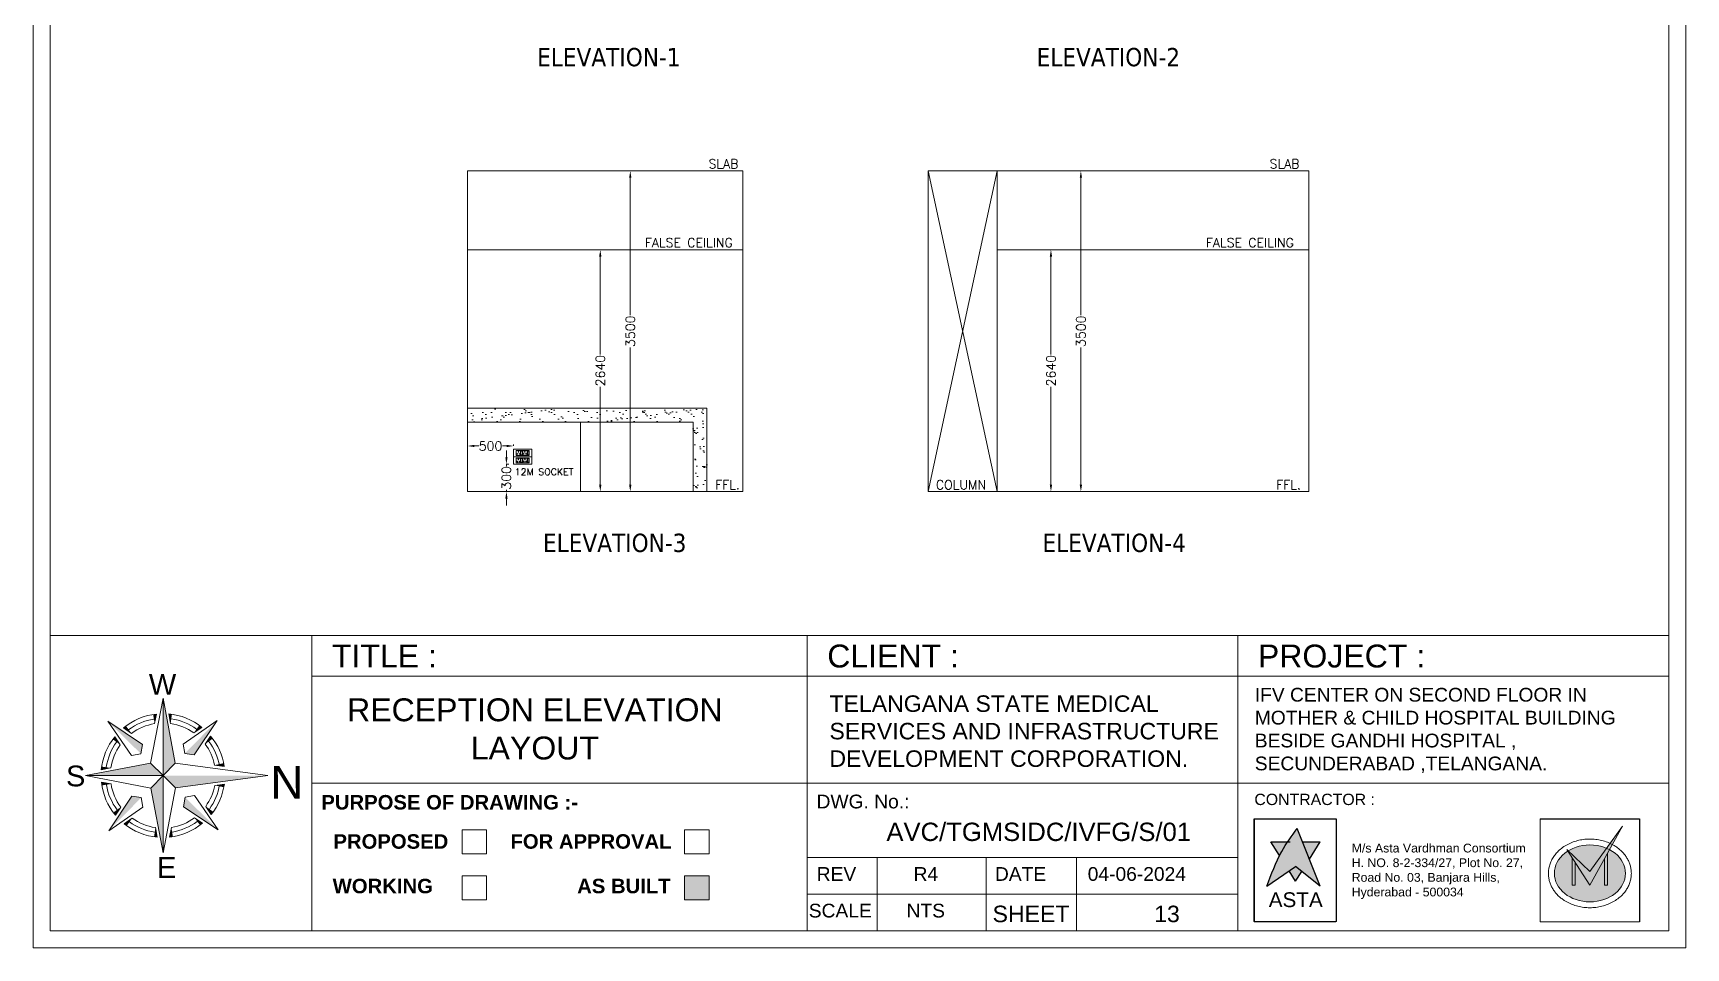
# Model space of a CAD drawing. Extents: x 3552052 to 4102982, y -707811 to -630695.
# Drawn here: x 3606846 to 3624870, y -702442 to -692458 of the extents above; entities that cross this region are included whole.
import ezdxf
from ezdxf.enums import TextEntityAlignment as Align

# ---------------------------------------------------------------- set-up
doc = ezdxf.new("R2010")
doc.units = 0
doc.header["$LTSCALE"] = 6
doc.header["$MEASUREMENT"] = 0
doc.layers.get('0').update_dxf_attribs({"linetype": 'CONTINUOUS', "lineweight": 0})
doc.layers.get('Defpoints').update_dxf_attribs({"linetype": 'CONTINUOUS', "lineweight": 0})
for name, color, linetype, lineweight in [('0.0', 8, 'CONTINUOUS', 0), ('COL', 5, 'CONTINUOUS', 0), ('ELE-4M UPS P.SB', 3, 'CONTINUOUS', 0), ('ELE-SOCKET NMBERING', 7, 'CONTINUOUS', 9), ('ELE. 2N0S OF 6-16 UPS SOCKETS', 191, 'CONTINUOUS', 0), ('EQP', 6, 'CONTINUOUS', 0), ('formate text', 8, 'CONTINUOUS', 0), ('hatch', 252, 'CONTINUOUS', 0), ('MEP_HVAC_RA_DUCT', 1, 'CONTINUOUS', 0), ('MEP_HVAC_TEXT', 7, 'CONTINUOUS', 0), ('TITLE', 7, 'CONTINUOUS', 0)]:
    doc.layers.add(name, color=color, linetype=linetype, lineweight=lineweight)
doc.styles.add('Annotation', font='tahoma.ttf')
doc.styles.add('ARIAL', font='arial.ttf')
doc.styles.add('FORMATE', font='arialbd.ttf')
doc.styles.add('ROMANS', font='romans.shx')
doc.styles.add('style3', font='arialbd.ttf')
doc.dimstyles.new('AEPL1', dxfattribs={"dimtxt": 100, "dimasz": 75, "dimexe": 1.25, "dimexo": 50, "dimtad": 0, "dimdec": 0, "dimtxsty": 'ROMANS', "dimcen": 2.5, "dimclrd": 7, "dimclre": 7, "dimadec": 0, "dimazin": 0, "dimtfac": 1, "dimtdec": 0, "dimtmove": 0, "dimatfit": 3, "dimfxl": 1, "dimlwd": 0, "dimlwe": 0, "dimarcsym": 0})

# ---------------------------------------------------------------- blocks, each defined once
blk = doc.blocks.new('*D90')
at = {"layer": 'Defpoints', "color": 0, "linetype": 'ByBlock', "transparency": 16777216}
for p in [(3613032, -694822), (3613032, -694822), (3613032, -697462)]:
    blk.add_point(p, dxfattribs=at)
at = {"layer": 'ELE-4M UPS P.SB', "color": 7, "linetype": 'ByBlock', "lineweight": 0, "transparency": 16777216}
for p, q in [((3612982, -694822), (3613031, -694822)), ((3613032, -694897), (3613032, -695965)), ((3613032, -697387), (3613032, -696319)), ((3612982, -697462), (3613031, -697462))]:
    blk.add_line(p, q, dxfattribs=at)
at = {"layer": 'ELE-4M UPS P.SB', "color": 7, "linetype": 'ByBlock', "transparency": 16777216}
for points in [[(3613044, -694897), (3613019, -694897), (3613032, -694822)], [(3613019, -697387), (3613044, -697387), (3613032, -697462)]]:
    blk.add_solid(points, dxfattribs=at)
at = {"layer": 'ELE-4M UPS P.SB', "color": 0, "linetype": 'ByBlock', "transparency": 16777216, "insert": (3613032, -696142), "char_height": 100, "attachment_point": 5, "rotation": 90, "style": 'ROMANS'}
blk.add_mtext('2640', dxfattribs=at)
blk = doc.blocks.new('*D91')
at = {"layer": 'Defpoints', "color": 0, "linetype": 'ByBlock', "transparency": 16777216}
for p in [(3613290, -693962), (3613359, -693962), (3613290, -697462)]:
    blk.add_point(p, dxfattribs=at)
at = {"layer": 'ELE-4M UPS P.SB', "color": 7, "linetype": 'ByBlock', "lineweight": 0, "transparency": 16777216}
for p, q in [((3613340, -693962), (3613360, -693962)), ((3613359, -694037), (3613359, -695535)), ((3613359, -697387), (3613359, -695889)), ((3613340, -697462), (3613360, -697462))]:
    blk.add_line(p, q, dxfattribs=at)
at = {"layer": 'ELE-4M UPS P.SB', "color": 7, "linetype": 'ByBlock', "transparency": 16777216}
for points in [[(3613371, -694037), (3613346, -694037), (3613359, -693962)], [(3613346, -697387), (3613371, -697387), (3613359, -697462)]]:
    blk.add_solid(points, dxfattribs=at)
at = {"layer": 'ELE-4M UPS P.SB', "color": 0, "linetype": 'ByBlock', "transparency": 16777216, "insert": (3613359, -695712), "char_height": 100, "attachment_point": 5, "rotation": 90, "style": 'ROMANS'}
blk.add_mtext('3500', dxfattribs=at)
blk = doc.blocks.new('6MODULE-UPS')
at = {"layer": 'ELE. 2N0S OF 6-16 UPS SOCKETS', "color": 223, "lineweight": 0}
for p, q in [((-6, 92), (-6, 20)), ((-6, 92), (-6, 20)), ((19, 92), (-6, 92)), ((-6, 92), (19, 92)), ((-6, 20), (19, 20)), ((-4, 84), (-4, 28)), ((17, 84), (-4, 84)), ((-4, 30), (17, 30)), ((-4, 28), (17, 28)), ((17, 28), (17, 84)), ((19, 20), (19, 92)), ((24, 92), (87, 92)), ((24, 20), (24, 92)), ((87, 20), (24, 20)), ((87, 92), (87, 20)), ((91, 92), (91, 20)), ((91, 92), (91, 20)), ((116, 92), (91, 92)), ((91, 92), (116, 92)), ((91, 20), (116, 20)), ((93, 84), (93, 28)), ((114, 84), (93, 84)), ((93, 30), (114, 30)), ((93, 28), (114, 28)), ((114, 28), (114, 84)), ((116, 20), (116, 92)), ((120, 20), (120, 92)), ((120, 92), (184, 92)), ((184, 20), (120, 20)), ((184, 92), (184, 20))]:
    blk.add_line(p, q, dxfattribs=at)
blk.add_lwpolyline([(-48, 0), (226, 0), (226, 112), (-48, 112)], close=True, dxfattribs=at)
for centre, radius, start, end in [((37, 42), 4.24, 5.2689, 272.51), ((41, 39), 3.42, 202.6838, 75.0951), ((55, 74), 4.92, 307.1584, 232.8416), ((55, 69), 3.14, 161.4031, 18.5969), ((70, 39), 3.42, 104.9049, 337.3162), ((73, 42), 4.24, 267.49, 174.7311), ((134, 42), 4.24, 5.2689, 272.51), ((137, 39), 3.42, 202.6838, 75.0951), ((152, 74), 4.92, 307.1584, 232.8416), ((152, 69), 3.14, 161.4031, 18.5969), ((167, 39), 3.42, 104.9049, 337.3162), ((170, 42), 4.24, 267.49, 174.7311)]:
    blk.add_arc(centre, radius, start, end, dxfattribs=at)
blk = doc.blocks.new('*D92')
at = {"layer": 'Defpoints', "color": 0, "linetype": 'ByBlock', "transparency": 16777216}
for p in [(3611585, -696964), (3611585, -696981), (3612085, -696999)]:
    blk.add_point(p, dxfattribs=at)
at = {"layer": 'ELE-4M UPS P.SB', "color": 7, "linetype": 'ByBlock', "lineweight": 0, "transparency": 16777216}
for p, q in [((3611585, -696931), (3611585, -696962)), ((3611660, -696964), (3611706, -696964)), ((3612010, -696964), (3611964, -696964)), ((3612085, -696949), (3612085, -696962))]:
    blk.add_line(p, q, dxfattribs=at)
at = {"layer": 'ELE-4M UPS P.SB', "color": 7, "linetype": 'ByBlock', "transparency": 16777216}
for points in [[(3611660, -696951), (3611660, -696976), (3611585, -696964)], [(3612010, -696976), (3612010, -696951), (3612085, -696964)]]:
    blk.add_solid(points, dxfattribs=at)
at = {"layer": 'ELE-4M UPS P.SB', "color": 0, "linetype": 'ByBlock', "transparency": 16777216, "insert": (3611835, -696964), "char_height": 100, "attachment_point": 5, "style": 'ROMANS'}
blk.add_mtext('500', dxfattribs=at)
blk = doc.blocks.new('*D93')
at = {"layer": 'Defpoints', "color": 0, "linetype": 'ByBlock', "transparency": 16777216}
for p in [(3612085, -697162), (3612008, -697462), (3612085, -697462)]:
    blk.add_point(p, dxfattribs=at)
at = {"layer": 'ELE-4M UPS P.SB', "color": 7, "linetype": 'ByBlock', "lineweight": 0, "transparency": 16777216}
for p, q in [((3612035, -697162), (3612007, -697162)), ((3612008, -697087), (3612008, -697012)), ((3612008, -697162), (3612008, -697183)), ((3612035, -697462), (3612007, -697462)), ((3612008, -697462), (3612008, -697441)), ((3612008, -697537), (3612008, -697612))]:
    blk.add_line(p, q, dxfattribs=at)
at = {"layer": 'ELE-4M UPS P.SB', "color": 7, "linetype": 'ByBlock', "transparency": 16777216}
for points in [[(3611996, -697087), (3612021, -697087), (3612008, -697162)], [(3612021, -697537), (3611996, -697537), (3612008, -697462)]]:
    blk.add_solid(points, dxfattribs=at)
at = {"layer": 'ELE-4M UPS P.SB', "color": 0, "linetype": 'ByBlock', "transparency": 16777216, "insert": (3612008, -697312), "char_height": 100, "attachment_point": 5, "rotation": 90, "style": 'ROMANS'}
blk.add_mtext('300', dxfattribs=at)
blk = doc.blocks.new('*D94')
at = {"layer": 'Defpoints', "color": 0, "linetype": 'ByBlock', "transparency": 16777216}
for p in [(3617946, -694822), (3617946, -694822), (3617946, -697462)]:
    blk.add_point(p, dxfattribs=at)
at = {"layer": 'ELE-4M UPS P.SB', "color": 7, "linetype": 'ByBlock', "lineweight": 0, "transparency": 16777216}
for p, q in [((3617896, -694822), (3617944, -694822)), ((3617946, -694897), (3617946, -695965)), ((3617946, -697387), (3617946, -696319)), ((3617896, -697462), (3617944, -697462))]:
    blk.add_line(p, q, dxfattribs=at)
at = {"layer": 'ELE-4M UPS P.SB', "color": 7, "linetype": 'ByBlock', "transparency": 16777216}
for points in [[(3617933, -694897), (3617958, -694897), (3617946, -694822)], [(3617933, -697387), (3617958, -697387), (3617946, -697462)]]:
    blk.add_solid(points, dxfattribs=at)
at = {"layer": 'ELE-4M UPS P.SB', "color": 0, "linetype": 'ByBlock', "transparency": 16777216, "insert": (3617946, -696142), "char_height": 100, "attachment_point": 5, "rotation": 90, "style": 'ROMANS'}
blk.add_mtext('2640', dxfattribs=at)
blk = doc.blocks.new('*D95')
at = {"layer": 'Defpoints', "color": 0, "linetype": 'ByBlock', "transparency": 16777216}
for p in [(3618204, -693962), (3618272, -693962), (3618204, -697462)]:
    blk.add_point(p, dxfattribs=at)
at = {"layer": 'ELE-4M UPS P.SB', "color": 7, "linetype": 'ByBlock', "lineweight": 0, "transparency": 16777216}
for p, q in [((3618254, -693962), (3618274, -693962)), ((3618272, -694037), (3618272, -695535)), ((3618272, -697387), (3618272, -695889)), ((3618254, -697462), (3618274, -697462))]:
    blk.add_line(p, q, dxfattribs=at)
at = {"layer": 'ELE-4M UPS P.SB', "color": 7, "linetype": 'ByBlock', "transparency": 16777216}
for points in [[(3618260, -694037), (3618285, -694037), (3618272, -693962)], [(3618260, -697387), (3618285, -697387), (3618272, -697462)]]:
    blk.add_solid(points, dxfattribs=at)
at = {"layer": 'ELE-4M UPS P.SB', "color": 0, "linetype": 'ByBlock', "transparency": 16777216, "insert": (3618272, -695712), "char_height": 100, "attachment_point": 5, "rotation": 90, "style": 'ROMANS'}
blk.add_mtext('3500', dxfattribs=at)
blk = doc.blocks.new('A$C4A7C6C7E')
at = {"layer": 'TITLE', "color": 8, "lineweight": 5}
for p, q in [((-4207, 4144), (0, 26095)), ((0, 26095), (0, 0)), ((0, 0), (0, 26095)), ((4144, 4207), (0, 26095)), ((-6941, 10518), (-18592, 18312)), ((-10622, 6781), (-18592, 18312)), ((-2825, 17519), (-2234, 20757)), ((2559, 17560), (1919, 20788)), ((6781, 10622), (18312, 18592)), ((10518, 6941), (18312, 18592)), ((-14385, 10390), (-16257, 13098)), ((-10607, 14226), (-13343, 16056)), ((10390, 14385), (13098, 16257)), ((14226, 10607), (16056, 13343)), ((-7437, 7325), (-10622, 6781)), ((-7437, 7325), (-6941, 10518)), ((7325, 7437), (6781, 10622)), ((7325, 7437), (10518, 6941)), ((-4207, 4144), (-26095, 0)), ((0, 0), (-26095, 0)), ((-26095, 0), (0, 0)), ((-4144, -4207), (-26095, 0)), ((-17560, 2559), (-20788, 1919)), ((-4207, 4144), (0, 0)), ((0, 0), (-4207, 4144)), ((0, 0), (-4144, -4207)), ((-4144, -4207), (0, 0)), ((0, 0), (4144, 4207)), ((4144, 4207), (0, 0)), ((0, 0), (4207, -4144)), ((4207, -4144), (0, 0)), ((0, 0), (0, -26095)), ((0, -26095), (0, 0)), ((17394, 3514), (20646, 3095)), ((17394, 3514), (20646, 3095)), ((-17519, -2825), (-20757, -2234)), ((-4144, -4207), (0, -26095)), ((4207, -4144), (0, -26095)), ((17433, -3312), (20680, -2857)), ((17433, -3312), (20680, -2857)), ((17434, -3310), (20680, -2857)), ((-10518, -6941), (-18312, -18592)), ((-6781, -10622), (-18312, -18592)), ((-14226, -10607), (-16056, -13343)), ((-7325, -7437), (-10518, -6941)), ((-7325, -7437), (-6781, -10622)), ((7437, -7325), (6941, -10518)), ((6941, -10518), (18592, -18312)), ((7437, -7325), (10622, -6781)), ((10622, -6781), (18592, -18312)), ((14385, -10390), (16257, -13098)), ((-10390, -14385), (-13098, -16257)), ((10607, -14226), (13343, -16056)), ((-2559, -17560), (-1919, -20788)), ((2825, -17519), (2234, -20757))]:
    blk.add_line(p, q, dxfattribs=at)
at = {"layer": 'TITLE', "color": 5}
for p in [(4144, 4207), (4207, -4144)]:
    blk.add_line(p, (35289, 0), dxfattribs=at)
at = {"layer": 'TITLE', "color": 8, "lineweight": 5}
for radius, start, end in [(20877, 96.14269, 129.72625), (19311, 99.1612, 126.70773), (17745, 99.1612, 126.70773), (20877, 51.14269, 84.72625), (17745, 54.16121, 81.70773), (19311, 54.16121, 81.70773), (20877, 141.14269, 174.72625), (19311, 144.16121, 171.70773), (19311, 9.85136, 36.70773), (20877, 8.52692, 39.72625), (17745, 144.16121, 171.70773), (17745, 11.42181, 36.70773), (20877, 186.14269, 219.72625), (19311, 189.1612, 216.70773), (17745, 189.1612, 216.70773), (17745, 324.16121, 349.24868), (19311, 324.16121, 350.81434), (20877, 321.14269, 352.1348), (20877, 231.14269, 264.72625), (19311, 234.16121, 261.70773), (17745, 234.16121, 261.70773), (20877, 276.14269, 309.72625), (17745, 279.1612, 306.70773), (19311, 279.1612, 306.70773)]:
    blk.add_arc((0, 0), radius, start, end, dxfattribs=at)
for points in [[(0, 26095), (4144, 4207), (0, 0)], [(-18592, 18312), (-6941, 10518), (-7437, 7325)], [(-13343, 16056), (-12479, 16737), (-10607, 14226)], [(-3324, 20610), (-2234, 20757), (-2825, 17519)], [(3011, 20658), (1919, 20788), (2559, 17560)], [(18312, 18592), (10518, 6941), (7325, 7437)], [(13098, 16257), (12223, 16924), (10390, 14385)], [(-16257, 13098), (-16924, 12223), (-14385, 10390)], [(16056, 13343), (16737, 12479), (14226, 10607)], [(-26095, 0), (-4207, 4144), (0, 0)], [(-20658, 3011), (-20788, 1919), (-17560, 2559)], [(0, -26095), (-4144, -4207), (0, 0)], [(20646, 3095), (20457, 4167), (17394, 3514)], [(-20610, -3324), (-20757, -2234), (-17519, -2825)], [(20680, -2857), (20503, -3930), (17433, -3312)], [(-18312, -18592), (-10518, -6941), (-7325, -7437)], [(-16056, -13343), (-16737, -12479), (-14226, -10607)], [(18592, -18312), (6941, -10518), (7437, -7325)], [(16257, -13098), (16924, -12223), (14385, -10390)], [(-13098, -16257), (-12223, -16924), (-10390, -14385)], [(13343, -16056), (12479, -16737), (10607, -14226)], [(-3011, -20658), (-1919, -20788), (-2559, -17560)], [(3324, -20610), (2234, -20757), (2825, -17519)]]:
    blk.add_solid(points, dxfattribs=at)
at = {"layer": 'TITLE', "color": 5}
blk.add_solid([(35289, 0), (4207, -4144), (0, 0)], dxfattribs=at)
blk = doc.blocks.new('IVF-CONTRACTOR')
at = {"lineweight": -3, "true_color": 0x293189}
h = blk.add_hatch(color=177, dxfattribs=at)
h.dxf.hatch_style = 1
edge = h.paths.add_edge_path()
edge.add_spline(control_points=[(3037286, -1386527), (3037185, -1386667), (3036944, -1387001), (3036801, -1387388), (3036719, -1387609)], knot_values=[0, 0, 0, 0, 519.520055, 1226.818077, 1226.818077, 1226.818077, 1226.818077], degree=3, periodic=0)
edge.add_line((3036719, -1387609), (3037255, -1387240))
edge.add_line((3037255, -1387240), (3037717, -1387609))
edge.add_line((3037717, -1387609), (3037286, -1386527))
at = {"lineweight": -3, "true_color": 0xc7c8ca}
h = blk.add_hatch(color=9, dxfattribs=at)
h.dxf.hatch_style = 1
edge = h.paths.add_edge_path()
edge.add_spline(control_points=[(3036953, -1387033), (3036967, -1387008), (3037022, -1386919), (3037088, -1386836), (3037139, -1386779)], knot_values=[3356.588859, 3356.588859, 3356.588859, 3356.588859, 3831.174934, 5081.098827, 5081.098827, 5081.098827, 5081.098827], degree=3, periodic=0)
edge.add_line((3037139, -1386779), (3036793, -1386779))
edge.add_line((3036793, -1386779), (3036953, -1387033))
h.paths.add_polyline_path([(3037717, -1386779), (3037386, -1386779), (3037515, -1387102)])
h.paths.add_polyline_path([(3037370, -1387332), (3037255, -1387240), (3037134, -1387323), (3037255, -1387517)])
at = {"true_color": 0xed1f24}
h = blk.add_hatch(color=240, dxfattribs=at)
h.dxf.hatch_style = 1
edge = h.paths.add_edge_path()
edge.add_line((3042329, -1386921), (3042349, -1386951))
edge.add_ellipse((3042760, -1387369), major_axis=(-665, 0), ratio=0.800236, start_angle=-52.6357, end_angle=-51.8324, ccw=False)
edge.add_line((3042356, -1386946), (3042329, -1386921))
at = {"layer": '0.0', "true_color": 0xed1f24}
h = blk.add_hatch(color=240, dxfattribs=at)
h.dxf.hatch_style = 1
edge = h.paths.add_edge_path()
edge.add_line((3042760, -1387590), (3043125, -1386925))
edge.add_ellipse((3042760, -1387369), major_axis=(-665, 0), ratio=0.800236, start_angle=-123.3804, end_angle=-117.8517)
edge.add_line((3043070, -1386899), (3042760, -1387331))
edge.add_line((3042760, -1387331), (3042356, -1386946))
edge.add_ellipse((3042760, -1387369), major_axis=(-665, 0), ratio=0.800236, start_angle=-52.6357, end_angle=-51.8324)
edge.add_line((3042349, -1386951), (3042760, -1387590))
edge = h.paths.add_edge_path()
edge.add_spline(control_points=[(3043179, -1386828), (3043165, -1386821), (3043150, -1386814), (3043136, -1386807)], knot_values=[-2.156071, -2.156071, -2.156071, -2.156071, -2.090953, -2.090953, -2.090953, -2.090953], degree=3, periodic=0)
edge.add_line((3043136, -1386807), (3043070, -1386899))
edge.add_ellipse((3042760, -1387369), major_axis=(-665, 0), ratio=0.800236, start_angle=-123.3804, end_angle=-117.8517, ccw=False)
edge.add_line((3043125, -1386925), (3043179, -1386828))
edge = h.paths.add_edge_path()
edge.add_line((3043367, -1386486), (3043136, -1386807))
edge.add_spline(control_points=[(3043136, -1386807), (3043150, -1386814), (3043165, -1386821), (3043179, -1386828)], knot_values=[-2.156071, -2.156071, -2.156071, -2.156071, -2.090953, -2.090953, -2.090953, -2.090953], degree=3, periodic=0)
edge.add_line((3043179, -1386828), (3043367, -1386486))
at = {"layer": '0.0', "true_color": 0x139b48}
h = blk.add_hatch(color=114, dxfattribs=at)
h.dxf.hatch_style = 1
edge = h.paths.add_edge_path()
edge.add_ellipse((3042760, -1387369), major_axis=(-665, 0), ratio=0.800236, start_angle=-51.8324, end_angle=236.6196)
edge.add_line((3043125, -1386925), (3043091, -1386988))
edge.add_line((3043091, -1386988), (3043091, -1387590))
edge.add_line((3043091, -1387590), (3043036, -1387590))
edge.add_line((3043036, -1387590), (3043036, -1387088))
edge.add_line((3043036, -1387088), (3042760, -1387590))
edge.add_line((3042760, -1387590), (3042484, -1387160))
edge.add_line((3042484, -1387160), (3042484, -1387590))
edge.add_line((3042484, -1387590), (3042428, -1387590))
edge.add_line((3042428, -1387590), (3042428, -1387075))
edge.add_line((3042428, -1387075), (3042349, -1386951))
edge = h.paths.add_edge_path()
edge.add_ellipse((3042760, -1387369), major_axis=(-665, 0), ratio=0.800236, start_angle=-117.8517, end_angle=-52.6357)
edge.add_line((3042356, -1386946), (3042760, -1387331))
edge.add_line((3042760, -1387331), (3043070, -1386899))
at = {"layer": '0.0', "true_color": 0x000000}
h = blk.add_hatch(color=18, dxfattribs=at)
h.dxf.hatch_style = 1
h.paths.add_polyline_path([(3042484, -1387160), (3042428, -1387075), (3042428, -1387590), (3042484, -1387590)])
h.paths.add_polyline_path([(3043036, -1387590), (3043091, -1387590), (3043091, -1386988), (3043036, -1387088)])
at = {"lineweight": -3}
for p, q in [((3036484, -1386350), (3038013, -1386350)), ((3036484, -1388267), (3036484, -1386350)), ((3036485, -1386350), (3038009, -1386350)), ((3036485, -1388278), (3036485, -1386350)), ((3038013, -1386350), (3038013, -1388267)), ((3041829, -1386350), (3043688, -1386350)), ((3043688, -1386350), (3043688, -1388278)), ((3038011, -1388278), (3036483, -1388278))]:
    blk.add_line(p, q, dxfattribs=at)
at = {"color": 251, "lineweight": -3, "true_color": 0x636466}
for p, q in [((3037717, -1387609), (3037286, -1386527)), ((3036793, -1386779), (3037155, -1386779)), ((3036953, -1387033), (3036793, -1386779)), ((3037386, -1386779), (3037717, -1386779)), ((3037515, -1387102), (3037717, -1386779)), ((3036719, -1387609), (3037255, -1387240)), ((3037717, -1387609), (3037255, -1387240)), ((3037255, -1387517), (3037134, -1387323)), ((3037255, -1387517), (3037370, -1387332))]:
    blk.add_line(p, q, dxfattribs=at)
blk.add_spline([(3036719, -1387609), (3036998, -1386959), (3037286, -1386527)], degree=3, dxfattribs=at)
at = {"layer": '0.0'}
for p, q in [((3036485, -1386350), (3038009, -1386350)), ((3036485, -1388278), (3036485, -1386350)), ((3036485, -1388278), (3036485, -1386350)), ((3036485, -1386350), (3038009, -1386350)), ((3038013, -1386350), (3038013, -1388278)), ((3041829, -1386350), (3043688, -1386350)), ((3041829, -1388278), (3041829, -1386350)), ((3043688, -1386350), (3043688, -1388278)), ((3038009, -1388278), (3036485, -1388278)), ((3043688, -1388278), (3041829, -1388278))]:
    blk.add_line(p, q, dxfattribs=at)
at = {"layer": '0.0', "color": 18, "true_color": 0x000000}
for p, q in [((3042760, -1387590), (3043367, -1386486)), ((3042760, -1387331), (3043367, -1386486)), ((3042760, -1387590), (3042329, -1386921)), ((3042329, -1386921), (3042760, -1387331)), ((3042428, -1387075), (3042428, -1387590)), ((3042484, -1387590), (3042484, -1387160)), ((3043036, -1387088), (3043036, -1387590)), ((3043091, -1387590), (3043091, -1386988)), ((3042428, -1387590), (3042484, -1387590)), ((3043036, -1387590), (3043091, -1387590))]:
    blk.add_line(p, q, dxfattribs=at)
at = {"layer": '0.0'}
blk.add_ellipse((3042760, -1387369), major_axis=(-665, 0), ratio=0.800236, start_param=-3.141592653589793, end_param=3.141592653589793, dxfattribs=at)
blk.add_open_spline([(3043535, -1387369), (3043535, -1387353), (3043534, -1387336), (3043530, -1387296), (3043527, -1387272), (3043516, -1387226), (3043509, -1387202), (3043492, -1387157), (3043483, -1387135), (3043460, -1387092), (3043448, -1387071), (3043420, -1387031), (3043405, -1387011), (3043372, -1386974), (3043355, -1386956), (3043318, -1386922), (3043298, -1386906), (3043258, -1386875), (3043236, -1386861), (3043183, -1386829), (3043150, -1386812), (3043081, -1386783), (3043045, -1386771), (3042972, -1386750), (3042935, -1386742), (3042860, -1386731), (3042821, -1386728), (3042745, -1386726), (3042706, -1386727), (3042630, -1386735), (3042593, -1386741), (3042518, -1386757), (3042482, -1386768), (3042412, -1386794), (3042377, -1386809), (3042312, -1386843), (3042280, -1386862), (3042221, -1386905), (3042194, -1386928), (3042147, -1386974), (3042127, -1386996), (3042091, -1387042), (3042074, -1387067), (3042045, -1387117), (3042033, -1387143), (3042012, -1387197), (3042003, -1387225), (3041992, -1387276), (3041988, -1387299), (3041984, -1387347), (3041984, -1387371), (3041986, -1387418), (3041989, -1387442), (3041997, -1387489), (3042003, -1387512), (3042018, -1387557), (3042026, -1387580), (3042047, -1387623), (3042058, -1387645), (3042084, -1387686), (3042098, -1387706), (3042129, -1387744), (3042145, -1387762), (3042180, -1387798), (3042199, -1387814), (3042238, -1387846), (3042259, -1387861), (3042311, -1387894), (3042343, -1387912), (3042409, -1387944), (3042444, -1387957), (3042515, -1387980), (3042552, -1387989), (3042626, -1388003), (3042664, -1388007), (3042740, -1388012), (3042778, -1388012), (3042854, -1388008), (3042892, -1388003), (3042966, -1387989), (3043003, -1387980), (3043074, -1387958), (3043109, -1387944), (3043175, -1387913), (3043208, -1387895), (3043268, -1387856), (3043297, -1387834), (3043351, -1387787), (3043376, -1387761), (3043416, -1387713), (3043432, -1387690), (3043462, -1387643), (3043475, -1387619), (3043497, -1387569), (3043507, -1387543), (3043522, -1387491), (3043527, -1387464), (3043533, -1387415), (3043535, -1387392), (3043535, -1387369)], degree=3, knots=[-3.141593, -3.141593, -3.141593, -3.141593, -3.06788, -3.06788, -2.960953, -2.960953, -2.854026, -2.854026, -2.747099, -2.747099, -2.640172, -2.640172, -2.533245, -2.533245, -2.426319, -2.426319, -2.319392, -2.319392, -2.212465, -2.212465, -2.059875, -2.059875, -1.907286, -1.907286, -1.754697, -1.754697, -1.602107, -1.602107, -1.449518, -1.449518, -1.296928, -1.296928, -1.144339, -1.144339, -0.99175, -0.99175, -0.83916, -0.83916, -0.686571, -0.686571, -0.558641, -0.558641, -0.43071, -0.43071, -0.30278, -0.30278, -0.17485, -0.17485, -0.068516, -0.068516, 0.037819, 0.037819, 0.144154, 0.144154, 0.250488, 0.250488, 0.356823, 0.356823, 0.463157, 0.463157, 0.569492, 0.569492, 0.675826, 0.675826, 0.782161, 0.782161, 0.888495, 0.888495, 1.039928, 1.039928, 1.191361, 1.191361, 1.342794, 1.342794, 1.494227, 1.494227, 1.64566, 1.64566, 1.797093, 1.797093, 1.948526, 1.948526, 2.099959, 2.099959, 2.251392, 2.251392, 2.402825, 2.402825, 2.554258, 2.554258, 2.675591, 2.675591, 2.796924, 2.796924, 2.918258, 2.918258, 3.039591, 3.039591, 3.141593, 3.141593, 3.141593, 3.141593], dxfattribs=at)
at = {"lineweight": -3, "attachment_point": 1, "style": 'ARIAL'}
for s, width, gutter_width, insert, char_height in [('{\\C256;CONTRACTOR :}', 3919.85, 1060, (3036485, -1385878), 212.06), ('{\\C256;M/s Asta Vardhman Consortium\\PH. NO. 8-2-334/27, Plot No. 27, Road No. 03, Banjara Hills, Hyderabad - 500034}', 3696.75, 822, (3038306, -1386813), 164.38)]:
    blk.add_mtext_dynamic_manual_height_columns(s, width=width, gutter_width=gutter_width, heights=[0], dxfattribs=dict(at, insert=insert, char_height=char_height))
at = {"lineweight": 100, "insert": (3036754, -1387723), "char_height": 276.9, "attachment_point": 1, "style": 'ARIAL'}
blk.add_mtext_dynamic_manual_height_columns('ASTA', width=997.56, gutter_width=254, heights=[0], dxfattribs=at)

msp = doc.modelspace()

# ---------------------------------------------------------------- hatches: boundary and pattern name
at = {"layer": 'EQP', "linetype": 'ByBlock'}
h = msp.add_hatch(dxfattribs=at)
h.set_pattern_fill('AR-SAND', color=0, scale=80)
h.set_pattern_definition([(37.5, (0, 0), (-5.0394686, 154.1459015), [0, -121.6, 0, -136, 0, -130]), (7.5, (0, 0), (141.582136, 225.771685), [0, -65.6, 0, -109.6, 0, -42]), (327.5, (-98.4, 0), (249.131349, 0.4527243), [0, -40, 0, -144, 0, -188]), (317.5, (-98.4, 0), (240.490128, 70.214045), [0, -20, 0, -94.4, 0, -108])])
h.paths.add_polyline_path([(3614195.2, -696552.3), (3611585.2, -696552.3), (3611585.2, -696702.3), (3614045.2, -696702.3), (3614045.2, -697462.3), (3614195.2, -697462.3), (3614195.2, -696702.3)])
at = {"layer": 'MEP_HVAC_TEXT', "linetype": 'ByBlock'}
h = msp.add_hatch(color=1, dxfattribs=at)
h.dxf.hatch_style = 1
h.paths.add_polyline_path([(3613951.6, -701655.5), (3613951.6, -701916.1), (3614217.3, -701916.1), (3614217.3, -701655.5)])

# ---------------------------------------------------------------- linework, layer by layer
for p, q in [((3624683.4, -699032), (3607033.1, -699032)), ((3607033.1, -702254.8), (3607033.1, -699032)), ((3615287.5, -702254.8), (3615287.5, -699032))]:
    msp.add_line(p, q)
at = {"color": 7}
msp.add_line((3624683.4, -702254.8), (3615287.5, -702254.8), dxfattribs=at)
for points in [[(3624870.2, -681923.1), (3624870.2, -702441.6), (3606846.3, -702441.6), (3606846.3, -681923.1)], [(3624683.4, -682109.9), (3624683.4, -702254.8), (3607033.1, -702254.8), (3607033.1, -682109.9)]]:
    msp.add_lwpolyline(points, close=True)
at = {"layer": '0.0', "color": 7, "lineweight": 15, "elevation": -100}
for points in [[(3611526.2, -701153.1), (3611792, -701153.1), (3611792, -701413.6), (3611526.2, -701413.6)], [(3613951.6, -701153.1), (3614217.3, -701153.1), (3614217.3, -701413.6), (3613951.6, -701413.6)], [(3611526.2, -701655.5), (3611792, -701655.5), (3611792, -701916.1), (3611526.2, -701916.1)], [(3613951.6, -701655.5), (3614217.3, -701655.5), (3614217.3, -701916.1), (3613951.6, -701916.1)]]:
    msp.add_lwpolyline(points, close=True, dxfattribs=at)
at = {"layer": 'COL', "color": 8}
for p, q in [((3616607.8, -693962.3), (3617357.8, -697462.3)), ((3616607.8, -697462.3), (3617357.8, -693962.3))]:
    msp.add_line(p, q, dxfattribs=at)
msp.add_lwpolyline([(3616607.8, -697462.3), (3616607.8, -693962.3), (3617357.8, -693962.3), (3617357.8, -697462.3)], close=True, dxfattribs=at)
at = {"layer": 'EQP', "color": 251, "linetype": 'ByBlock', "true_color": 0x636466}
msp.add_line((3614045.2, -697462.3), (3614195.2, -697462.3), dxfattribs=at)
at = {"layer": 'hatch', "color": 7}
msp.add_line((3624683.4, -699031.2), (3624683.4, -702254.8), dxfattribs=at)
at = {"layer": 'MEP_HVAC_RA_DUCT', "color": 8, "linetype": 'ByBlock'}
for p, q in [((3611585.2, -693962.3), (3611585.2, -697462.3)), ((3614585.2, -693962.3), (3614585.2, -697462.3)), ((3617357.8, -693962.3), (3617357.8, -697462.3)), ((3620757.8, -693962.3), (3620757.8, -697462.3)), ((3614195.2, -696552.3), (3611585.2, -696552.3)), ((3614195.2, -696702.3), (3614195.2, -696552.3)), ((3612815.2, -696702.3), (3612815.2, -697462.3)), ((3614195.2, -697462.3), (3614195.2, -696702.3))]:
    msp.add_line(p, q, dxfattribs=at)
for points in [[(3614585.2, -693962.3), (3611585.2, -693962.3)], [(3620757.8, -693962.3), (3617357.8, -693962.3)], [(3614585.2, -694822.3), (3611585.2, -694822.3)], [(3620757.8, -694822.3), (3617357.8, -694822.3)], [(3614585.2, -697462.3), (3611585.2, -697462.3)], [(3620757.8, -697462.3), (3617357.8, -697462.3)]]:
    msp.add_lwpolyline(points, dxfattribs=at)
msp.add_lwpolyline([(3611585.2, -697462.3), (3614045.2, -697462.3), (3614045.2, -696702.3), (3611585.2, -696702.3)], close=True, dxfattribs=at)
at = {"layer": 'MEP_HVAC_TEXT', "linetype": 'ByBlock'}
for p, q in [((3609886, -699032), (3609886, -702254.8)), ((3619983.4, -699032), (3619983.4, -702254.8)), ((3615287.5, -699476.2), (3609886, -699476.2)), ((3619983.4, -699476.2), (3615287.5, -699476.2)), ((3619983.4, -699476.2), (3624683.4, -699476.2)), ((3615287.5, -700643), (3609886, -700643)), ((3619983.4, -700643.4), (3615283.4, -700643)), ((3619983.4, -700643.4), (3624683.4, -700643)), ((3615287.5, -701454.8), (3619983.4, -701454.8)), ((3616050.9, -701454.8), (3616050.9, -702254.8)), ((3617239.8, -701454.8), (3617239.8, -702254.8)), ((3618226.3, -701454.8), (3618226.3, -702254.8)), ((3615287.5, -701854.8), (3619983.4, -701854.8))]:
    msp.add_line(p, q, dxfattribs=at)

# ---------------------------------------------------------------- block references
at = {"color": 240, "true_color": 0xed1f24, "xscale": 0.5830909662492498, "yscale": 0.5830909662492498, "zscale": 0.5830909662492498}
msp.add_blockref('IVF-CONTRACTOR', (1849617, 107334.4), dxfattribs=at)
at = {"layer": 'ELE. 2N0S OF 6-16 UPS SOCKETS', "xscale": -0.7297287106861489, "yscale": 0.7297287106861489, "zscale": 0.7297287106861489, "rotation": 359.9999999999999}
for p in [(3612250.1, -697080.9), (3612250.1, -697162.3)]:
    msp.add_blockref('6MODULE-UPS', p, dxfattribs=at)
at = {"layer": 'TITLE', "linetype": 'Continuous', "extrusion": (1.31196e-09, -7.57547e-09, 1), "xscale": 0.03235129532987182, "yscale": 0.03235129532987182, "zscale": 0.03235129532987182}
msp.add_blockref('A$C4A7C6C7E', (3608263.3, -700560.3, 0), dxfattribs=at)

# ---------------------------------------------------------------- texts
at = {"char_height": 200, "width": 2697.906, "attachment_point": 3, "style": 'Annotation'}
for s, insert in [('\\pxql;ELEVATION-1', (3615041.1, -692620.2)), ('\\pxql;ELEVATION-2', (3620487.9, -692620.2)), ('\\pxql;ELEVATION-3', (3615104.9, -697920.8)), ('\\pxql;ELEVATION-4', (3620551.7, -697920.8))]:
    msp.add_mtext(s, dxfattribs=dict(at, insert=insert))
at = {"layer": 'ELE-SOCKET NMBERING', "color": 0, "width": 2358.602, "attachment_point": 1, "style": 'Annotation'}
for s, insert, char_height in [('{\\Fromans|c0;SLAB}', (3614212.1, -693834.9), 100.004), ('{\\Fromans|c0;SLAB}', (3620330.3, -693834.9), 100.004), ('{\\Fromans|c0;FALSE CEILING }', (3613516.8, -694694.9), 100.004), ('{\\Fromans|c0;FALSE CEILING }', (3619635, -694694.9), 100.004), ('{\\Fromans|c0;12M SOCKET}', (3612098.6, -697208.5), 75), ('{\\Fromans|c0;FFL.}', (3614283.7, -697337.3), 100.004), ('{\\Fromans|c0;COLUMN}', (3616690.5, -697337.3), 100.004), ('{\\Fromans|c0;FFL.}', (3620401.9, -697337.3), 100.004)]:
    msp.add_mtext(s, dxfattribs=dict(at, insert=insert, char_height=char_height))
at = {"layer": 'formate text', "color": 7, "lineweight": 15, "ltscale": 100, "style": 'style3'}
msp.add_text('PURPOSE OF DRAWING :-', height=158.21, dxfattribs=at).set_placement((3609989.9, -700930.8, -100))
at = {"layer": 'formate text', "color": 7, "lineweight": 15, "style": 'FORMATE'}
for s, p in [('PROPOSED ', (3611435.7, -701358.7, -100)), ('FOR APPROVAL', (3613808.4, -701358.7, -100)), ('WORKING', (3611206.3, -701844.8, -100)), ('AS BUILT', (3613798.7, -701844.8, -100))]:
    msp.add_text(s, height=158.21, dxfattribs=at).set_placement(p, align=Align.RIGHT)
at = {"layer": 'TITLE', "color": 7, "style": 'ARIAL'}
for s, height, p in [('TITLE :', 250, (3610105.2, -699381)), ('CLIENT :', 250, (3615506.7, -699381)), ('PROJECT :', 250, (3620202.6, -699381)), ('W', 226.5, (3608108.8, -699678.6, 0)), ('S', 226.5, (3607205.5, -700678.2, 0)), ('DWG. No.:', 150, (3615390.1, -700918.4)), ('E', 226.5, (3608197.8, -701676.7, 0))]:
    msp.add_text(s, height=height, dxfattribs=at).set_placement(p)
at = {"layer": 'TITLE', "color": 5, "style": 'ARIAL'}
msp.add_text('N', height=357.2, rotation=180, dxfattribs=at).set_placement((3609793.9, -700455.7, 0))
at = {"layer": 'TITLE', "color": 7, "style": 'ARIAL'}
for s, height, p in [('REV', 150, (3615607, -701634.1)), ('R4', 150, (3616581.8, -701634.1)), ('DATE', 150, (3617614.5, -701634.1)), ('04-06-2024', 150, (3618882.5, -701634.1)), ('SCALE', 150, (3615648.4, -702034.1)), ('NTS', 150, (3616580.9, -702034.1)), ('SHEET', 180, (3617728.4, -702070)), ('13', 180, (3619211, -702070))]:
    msp.add_text(s, height=height, dxfattribs=at).set_placement(p, align=Align.MIDDLE_CENTER)
at = {"layer": 'TITLE', "color": 7, "attachment_point": 1, "style": 'ARIAL'}
for s, width, gutter_width, insert, char_height in [('{\\C256;TELANGANA STATE MEDICAL SERVICES AND INFRASTRUCTURE DEVELOPMENT CORPORATION.}', 4493.629, 10, (3615530.5, -699685.3), 180), ('\\pxql;IFV CENTER ON SECOND FLOOR IN MOTHER & CHILD HOSPITAL BUILDING BESIDE GANDHI HOSPITAL , SECUNDERABAD ,TELANGANA. ', 4493.629, 10, (3620168.6, -699603.1), 150), ('\\pxqc;RECEPTION ELEVATION LAYOUT', 4493.629, 10, (3610071.3, -699717.7), 250), ('\\pxqc;AVC/TGMSIDC/IVFG/S/01', 5392.273, 12, (3615116.6, -701074.3), 200)]:
    msp.add_mtext_dynamic_manual_height_columns(s, width=width, gutter_width=gutter_width, heights=[0], dxfattribs=dict(at, insert=insert, char_height=char_height))

# ---------------------------------------------------------------- dimensions: what is measured, and where the dimension line sits
at = {"layer": 'ELE-4M UPS P.SB', "color": 0, "linetype": 'ByBlock'}
for base, p1, p2, picture, middle in [((3613358.5, -693962.3), (3613290.3, -697462.3), (3613290.3, -693962.3), '*D91', (3613358.5, -695712.3)), ((3618272.3, -693962.3), (3618204.1, -697462.3), (3618204.1, -693962.3), '*D95', (3618272.3, -695712.3)), ((3613031.9, -694822.3), (3613031.9, -697462.3), (3613031.9, -694822.3), '*D90', (3613031.9, -696142.3)), ((3617945.7, -694822.3), (3617945.7, -697462.3), (3617945.7, -694822.3), '*D94', (3617945.7, -696142.3)), ((3612008.2, -697462.3), (3612085.2, -697162.3), (3612085.2, -697462.3), '*D93', (3612008.2, -697312.3))]:
    dim = msp.add_linear_dim(base=base, p1=p1, p2=p2, angle=90, dimstyle='AEPL1', dxfattribs=at)
    dim.commit()
    dim.dimension.update_dxf_attribs({"geometry": picture, "text_midpoint": middle})
dim = msp.add_linear_dim(base=(3611585.2, -696963.6), p1=(3612085.2, -696999.5), p2=(3611585.2, -696980.9), dimstyle='AEPL1', dxfattribs=at)
dim.commit()
dim.dimension.update_dxf_attribs({"geometry": '*D92', "text_midpoint": (3611835.2, -696963.6)})

doc.saveas('drawing.dxf')
